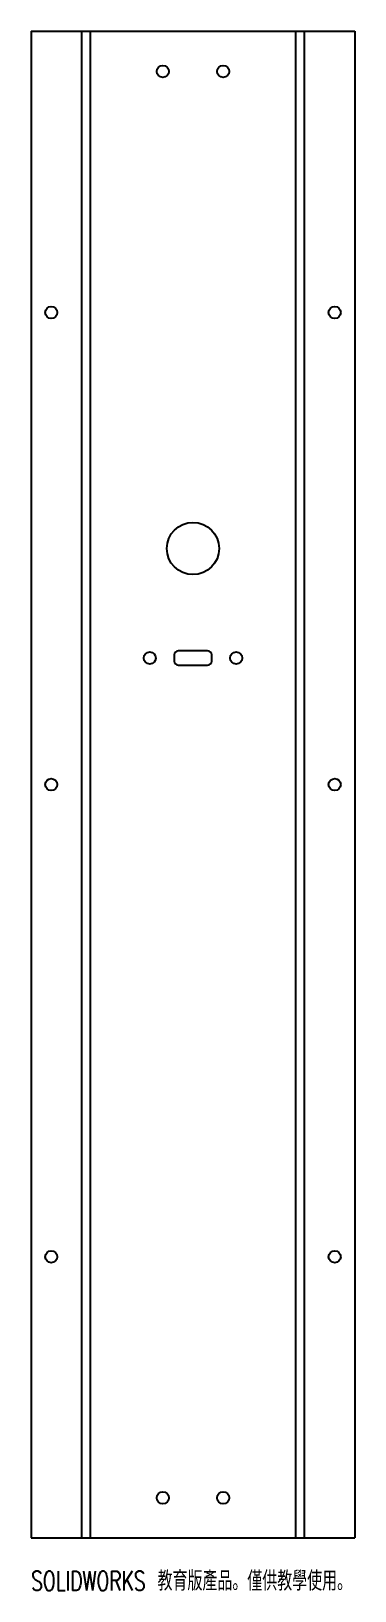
# Model space of a CAD drawing. Header units: millimetres. Extents: x -38 to 42, y -13 to 375.
import ezdxf

# ---------------------------------------------------------------- set-up
doc = ezdxf.new("R2010")
doc.units = ezdxf.units.MM
doc.styles.add('SLDTEXTSTYLE0', font='TXT', dxfattribs={"width": 0.7, "bigfont": 'bigfont'})

msp = doc.modelspace()

# ---------------------------------------------------------------- linework, layer by layer
at = {"color": 7, "linetype": 'Continuous', "lineweight": 25}
for p, q in [((-38.12, 375), (-38.12, 0)), ((-38.12, 375), (42.38, 375)), ((-25.54, 0), (-25.54, 375)), ((-23.44, 375), (-23.44, 0)), ((27.71, 0), (27.71, 375)), ((29.8, 375), (29.8, 0)), ((42.38, 375), (42.38, 0)), ((-2.52, 219.75), (-2.52, 218.25)), ((5.78, 220.75), (-1.52, 220.75)), ((6.78, 218.25), (6.78, 219.75)), ((-1.52, 217.25), (5.78, 217.25)), ((-38.12, 0), (42.38, 0))]:
    msp.add_line(p, q, dxfattribs=at)
for centre, radius in [((-5.37, 365), 1.5), ((9.63, 365), 1.5), ((-33.12, 305), 1.5), ((37.38, 305), 1.5), ((2.13, 246.25), 6.5), ((-8.62, 219), 1.5), ((12.88, 219), 1.5), ((-33.12, 187.5), 1.5), ((37.38, 187.5), 1.5), ((-33.12, 70), 1.5), ((37.38, 70), 1.5), ((-5.37, 10), 1.5), ((9.63, 10), 1.5)]:
    msp.add_circle(centre, radius, dxfattribs=at)
for centre, start, end in [((-1.52, 219.75), 90, 180), ((-1.52, 218.25), 180, 270), ((5.78, 219.75), 0, 90), ((5.78, 218.25), 270, 0)]:
    msp.add_arc(centre, 1, start, end, dxfattribs=at)

# ---------------------------------------------------------------- texts
at = {"color": 7, "linetype": 'Continuous', "insert": (-38.12, -8.27), "char_height": 4.8336, "attachment_point": 1, "style": 'SLDTEXTSTYLE0'}
msp.add_mtext('SOLIDWORKS 教育版產品。僅供教學使用。', dxfattribs=at)

doc.saveas('drawing.dxf')
